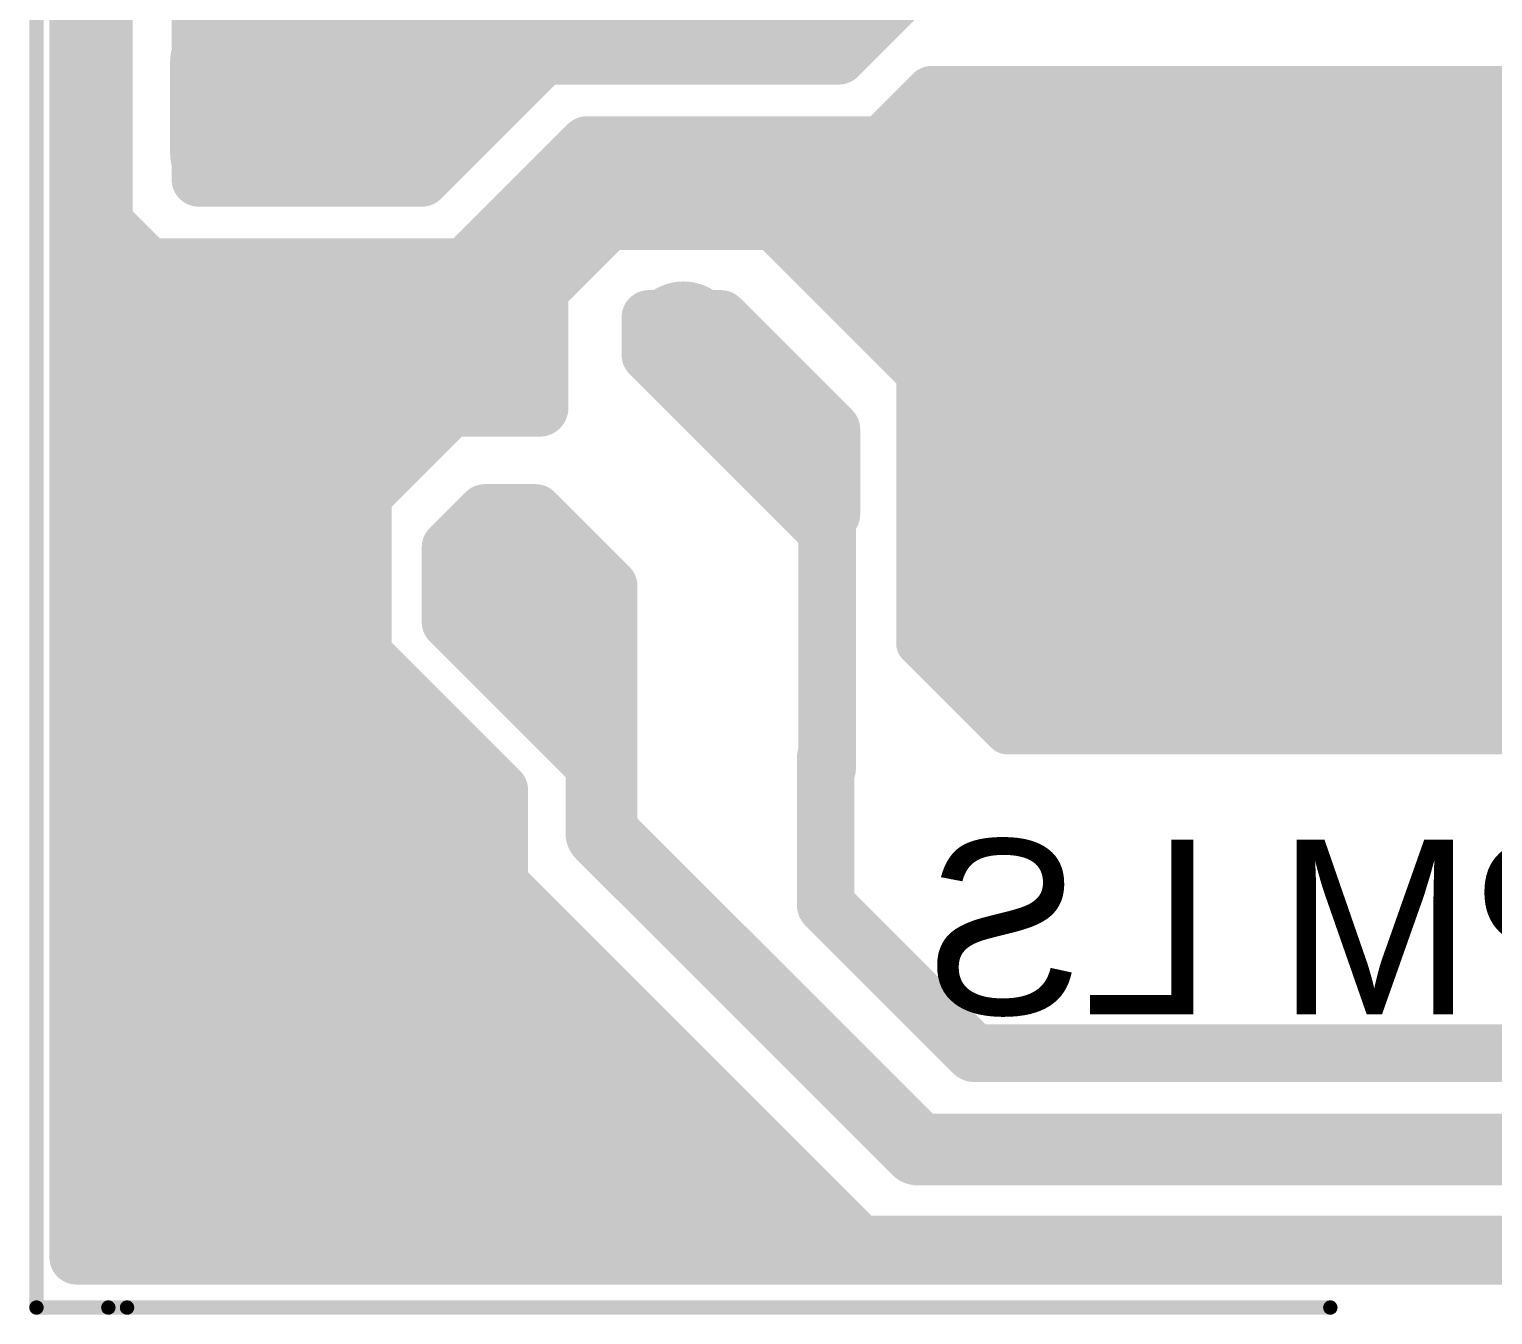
# Model space of a CAD drawing. Extents: x 13 to 23.9, y 0.2 to 11.6.
# Drawn here: x 13.507 to 14.525, y 7.545 to 8.439 of the extents above; entities that cross this region are included whole.
import ezdxf

# ---------------------------------------------------------------- set-up
doc = ezdxf.new("R2010")
doc.units = 0
doc.header["$MEASUREMENT"] = 0
doc.layers.add('BOARD', color=250, linetype='Continuous')
doc.layers.add('BOTTOM', color=250, linetype='Continuous')
doc.layers.get('0').off()

# ---------------------------------------------------------------- blocks, each defined once
blk = doc.blocks.new('UNIT_DISC')
at = {"linetype": 'Continuous', "const_width": 0.5}
blk.add_lwpolyline([(0.25, 0, 1), (-0.25, 0, 1)], format="xyb", close=True, dxfattribs=at)
blk = doc.blocks.new('SHAPE_EL_780_780_0_0_0_0')
at = {"xscale": 0.078, "yscale": 0.078, "zscale": 0.078}
blk.add_blockref('UNIT_DISC', (0, 0), dxfattribs=at)
blk = doc.blocks.new('P_EX78Y78D16A')
at = {"layer": 'BOTTOM'}
blk.add_blockref('SHAPE_EL_780_780_0_0_0_0', (0, 0), dxfattribs=at)
blk = doc.blocks.new('J3')
for p in [(13.962, 8.825), (13.962, 8.225)]:
    blk.add_blockref('P_EX78Y78D16A', p)
blk = doc.blocks.new('SHAPE_RR_1900_1300_0_0_0_0')
for points in [[(-0.0625, -0.065), (0.0625, -0.065), (-0.0625, 0.065), (0.0625, 0.065)], [(-0.095, -0.0325), (0.095, -0.0325), (-0.095, 0.0325), (0.095, 0.0325)]]:
    blk.add_solid(points)
at = {"xscale": 0.065, "yscale": 0.065, "zscale": 0.065}
for p in [(-0.0625, 0.0325), (0.0625, 0.0325), (-0.0625, -0.0325), (0.0625, -0.0325)]:
    blk.add_blockref('UNIT_DISC', p, dxfattribs=at)
blk = doc.blocks.new('P_RX190Y130D16A')
at = {"layer": 'BOTTOM'}
blk.add_blockref('SHAPE_RR_1900_1300_0_0_0_0', (0, 0), dxfattribs=at)
blk = doc.blocks.new('J2')
for p in [(13.87, 8.645), (13.87, 8.045)]:
    blk.add_blockref('P_EX78Y78D16A', p)
blk = doc.blocks.new('POLY_S4_L2_26335')
at = {"layer": 'BOTTOM'}
blk.add_solid([(13.885, 8.435), (13.615, 8.445), (13.77, 8.325), (13.615, 8.325)], dxfattribs=at)
blk = doc.blocks.new('POLY_S14_L2_26304')
at = {"layer": 'BOTTOM'}
for points in [[(14.137, 8.4), (14.125, 8.212), (14.075, 8.35)], [(14.587, 8.375), (14.125, 8.212), (14.562, 8.4)], [(14.562, 8.4), (14.125, 8.212), (14.137, 8.4)], [(14.587, 8.112), (14.125, 8.212), (14.587, 8.375)], [(13.925, 8.35), (14.075, 8.35), (13.912, 8.3)], [(13.912, 8.3), (14.075, 8.35), (14.037, 8.3)], [(14.037, 8.3), (14.075, 8.35), (14.125, 8.212)], [(14.125, 8.187), (14.125, 8.212), (14.137, 8)], [(14.137, 8), (14.125, 8.212), (14.187, 7.95)], [(14.187, 7.95), (14.125, 8.212), (14.712, 7.95)], [(14.712, 7.95), (14.125, 8.212), (14.712, 7.975)], [(14.712, 7.975), (14.125, 8.212), (14.587, 8.112)]]:
    blk.add_solid(points, dxfattribs=at)
blk = doc.blocks.new('POLY_S11_L2_26407')
at = {"layer": 'BOTTOM'}
for points in [[(13.875, 8.17), (13.8, 8.17), (13.875, 8.315)], [(13.875, 8.315), (13.8, 8.17), (13.81, 8.28)], [(13.555, 8.28), (13.745, 8.125), (13.54, 7.59)], [(13.81, 8.28), (13.8, 8.17), (13.555, 8.28)], [(13.8, 8.17), (13.745, 8.125), (13.555, 8.28)], [(13.735, 8.01), (13.54, 7.59), (13.745, 8.125)], [(13.83, 7.84), (13.54, 7.59), (13.735, 8.01)], [(13.835, 7.91), (13.83, 7.84), (13.735, 8.01)], [(14.1, 7.585), (13.54, 7.59), (13.83, 7.84)]]:
    blk.add_solid(points, dxfattribs=at)

msp = doc.modelspace()

# ---------------------------------------------------------------- linework, layer by layer
at = {"layer": 'BOARD', "linetype": 'Continuous', "const_width": 0.01}
for points in [[(13.512, 7.55), (13.512, 8.45)], [(13.512, 7.55), (13.575, 7.55)], [(13.562, 7.55), (14.412, 7.55)]]:
    msp.add_lwpolyline(points, dxfattribs=at)
at = {"layer": 'BOTTOM', "linetype": 'Continuous'}
for points, const_width in [([(13.54, 7.855), (13.54, 11.06)], 0.038), ([(13.54, 7.8), (13.54, 11.06)], 0.038), ([(13.54, 8.37), (13.54, 10.04)], 0.038), ([(13.56, 8.17), (13.56, 8.64)], 0.038), ([(14.065, 8.43), (14.13, 8.495)], 0.038), ([(14.075, 8.445), (14.125, 8.495)], 0.038), ([(14.07, 8.42), (14.115, 8.465)], 0.038), ([(13.625, 8.445), (13.675, 8.445)], 0.038), ([(13.625, 8.335), (13.625, 8.445)], 0.038), ([(13.665, 8.445), (14.075, 8.445)], 0.038), ([(13.78, 8.335), (13.865, 8.42)], 0.038), ([(13.865, 8.42), (13.93, 8.42)], 0.038), ([(13.91, 8.42), (14.07, 8.42)], 0.038), ([(13.92, 8.43), (14.065, 8.43)], 0.038), ([(13.54, 7.82), (13.54, 8.4)], 0.038), ([(14.085, 8.345), (14.135, 8.395)], 0.038), ([(14.135, 8.395), (14.375, 8.395)], 0.038), ([(14.21, 8.35), (14.255, 8.395)], 0.038), ([(14.255, 8.395), (14.335, 8.395)], 0.038), ([(14.335, 8.395), (14.57, 8.395)], 0.038), ([(13.81, 8.275), (13.895, 8.36)], 0.038), ([(13.895, 8.36), (14.115, 8.36)], 0.038), ([(13.985, 8.36), (14.125, 8.36)], 0.038), ([(13.85, 8.27), (13.93, 8.35)], 0.038), ([(13.93, 8.35), (14.13, 8.35)], 0.038), ([(14.07, 8.35), (14.21, 8.35)], 0.038), ([(13.625, 8.335), (13.78, 8.335)], 0.038), ([(13.545, 8.315), (13.59, 8.27)], 0.038), ([(13.55, 8.31), (13.59, 8.27)], 0.038), ([(13.555, 8.31), (13.59, 8.275)], 0.038), ([(13.87, 8.265), (13.91, 8.305)], 0.038), ([(13.91, 8.305), (14.025, 8.305)], 0.038), ([(13.925, 8.305), (13.93, 8.305)], 0.038), ([(13.93, 8.305), (13.97, 8.305)], 0.038), ([(14.025, 8.305), (14.135, 8.195)], 0.038), ([(13.59, 8.275), (13.81, 8.275)], 0.038), ([(13.862, 8.201), (13.862, 8.251)], 0.04), ([(13.938, 8.213), (13.938, 8.239)], 0.038), ([(13.938, 8.239), (13.988, 8.239)], 0.038), ([(13.988, 8.239), (14.066, 8.161)], 0.038), ([(13.96, 8.22), (14.06, 8.12)], 0.05), ([(14.125, 8.012), (14.125, 8.225)], 0.03), ([(13.862, 8.176), (13.862, 8.213)], 0.04), ([(13.938, 8.213), (14.056, 8.095)], 0.038), ([(13.837, 8.176), (13.862, 8.201)], 0.04), ([(13.762, 8.176), (13.837, 8.176)], 0.04), ([(13.8, 8.176), (13.862, 8.176)], 0.04), ([(13.56, 7.85), (13.56, 8.17)], 0.038), ([(13.74, 8.115), (13.795, 8.17)], 0.038), ([(14.066, 8.102), (14.066, 8.161)], 0.038), ([(14.062, 7.925), (14.062, 8.137)], 0.04), ([(13.74, 8.045), (13.74, 8.115)], 0.038), ([(13.74, 8.005), (13.74, 8.1)], 0.038), ([(13.799, 8.079), (13.824, 8.104)], 0.038), ([(13.824, 8.104), (13.825, 8.104)], 0.038), ([(13.825, 8.104), (13.859, 8.104)], 0.038), ([(13.859, 8.104), (13.911, 8.052)], 0.038), ([(13.799, 8.027), (13.799, 8.079)], 0.038), ([(13.822, 8.063), (13.836, 8.077)], 0.038), ([(13.836, 8.077), (13.845, 8.077)], 0.038), ([(13.845, 8.077), (13.877, 8.045)], 0.038), ([(13.87, 8.065), (13.905, 8.03)], 0.05), ([(13.822, 8.034), (13.822, 8.063)], 0.038), ([(13.835, 8.049), (13.876, 8.008)], 0.038), ([(13.877, 8.001), (13.877, 8.045)], 0.038), ([(13.911, 7.982), (13.911, 8.052)], 0.038), ([(13.822, 8.034), (13.897, 7.959)], 0.038), ([(13.905, 7.88), (13.905, 8.03)], 0.05), ([(13.799, 8.027), (13.904, 7.922)], 0.038), ([(13.74, 8.005), (13.745, 8)], 0.038), ([(13.876, 8.008), (13.877, 8.008)], 0.038), ([(13.877, 8.001), (13.877, 8.008)], 0.038), ([(14.125, 8.012), (14.187, 7.95)], 0.03), ([(13.745, 8), (13.835, 7.91)], 0.038), ([(13.897, 7.954), (13.897, 7.959)], 0.038), ([(14.187, 7.95), (15.075, 7.95)], 0.03), ([(14.061, 7.83), (14.061, 7.933)], 0.04), ([(13.835, 7.845), (13.835, 7.91)], 0.038), ([(13.905, 7.88), (14.125, 7.66)], 0.05), ([(13.54, 7.775), (13.54, 7.855)], 0.038), ([(13.54, 7.585), (13.54, 7.845)], 0.038), ([(13.835, 7.845), (14.085, 7.595)], 0.038), ([(14.061, 7.83), (14.164, 7.727)], 0.04), ([(13.54, 7.715), (13.54, 7.815)], 0.038), ([(14.164, 7.727), (14.443, 7.727)], 0.04), ([(14.356, 7.727), (15.457, 7.727)], 0.04), ([(14.125, 7.66), (15.68, 7.66)], 0.05), ([(14.085, 7.595), (14.26, 7.595)], 0.038), ([(14.25, 7.595), (16.48, 7.595)], 0.038), ([(13.54, 7.585), (14.19, 7.585)], 0.038), ([(14.155, 7.585), (16.93, 7.585)], 0.038)]:
    msp.add_lwpolyline(points, dxfattribs=dict(at, const_width=const_width))

# ---------------------------------------------------------------- block references
for name, p in [('J3', (0, 0)), ('J2', (0, 0)), ('P_RX190Y130D16A', (13.7, 8.385)), ('POLY_S4_L2_26335', (0, 0)), ('POLY_S14_L2_26304', (0, 0)), ('POLY_S11_L2_26407', (0, 0))]:
    msp.add_blockref(name, p)
at = {"layer": 'BOARD', "xscale": 0.01, "yscale": 0.01, "zscale": 0.01}
for p in [(13.512, 7.55), (13.512, 7.55), (13.562, 7.55), (13.575, 7.55), (14.412, 7.55)]:
    msp.add_blockref('UNIT_DISC', p, dxfattribs=at)
at = {"layer": 'BOTTOM'}
for p, xscale, yscale, zscale in [((13.625, 8.445), 0.038, 0.038, 0.038), ((13.625, 8.445), 0.038, 0.038, 0.038), ((13.665, 8.445), 0.038, 0.038, 0.038), ((13.675, 8.445), 0.038, 0.038, 0.038), ((14.075, 8.445), 0.038, 0.038, 0.038), ((14.075, 8.445), 0.038, 0.038, 0.038), ((13.865, 8.42), 0.038, 0.038, 0.038), ((13.865, 8.42), 0.038, 0.038, 0.038), ((13.91, 8.42), 0.038, 0.038, 0.038), ((13.92, 8.43), 0.038, 0.038, 0.038), ((13.93, 8.42), 0.038, 0.038, 0.038), ((14.065, 8.43), 0.038, 0.038, 0.038), ((14.065, 8.43), 0.038, 0.038, 0.038), ((14.07, 8.42), 0.038, 0.038, 0.038), ((14.07, 8.42), 0.038, 0.038, 0.038), ((13.54, 8.4), 0.038, 0.038, 0.038), ((14.135, 8.395), 0.038, 0.038, 0.038), ((14.135, 8.395), 0.038, 0.038, 0.038), ((14.255, 8.395), 0.038, 0.038, 0.038), ((14.255, 8.395), 0.038, 0.038, 0.038), ((14.335, 8.395), 0.038, 0.038, 0.038), ((14.335, 8.395), 0.038, 0.038, 0.038), ((14.375, 8.395), 0.038, 0.038, 0.038), ((13.54, 8.37), 0.038, 0.038, 0.038), ((13.895, 8.36), 0.038, 0.038, 0.038), ((13.895, 8.36), 0.038, 0.038, 0.038), ((13.985, 8.36), 0.038, 0.038, 0.038), ((14.115, 8.36), 0.038, 0.038, 0.038), ((14.125, 8.36), 0.038, 0.038, 0.038), ((13.93, 8.35), 0.038, 0.038, 0.038), ((13.93, 8.35), 0.038, 0.038, 0.038), ((14.07, 8.35), 0.038, 0.038, 0.038), ((14.13, 8.35), 0.038, 0.038, 0.038), ((14.21, 8.35), 0.038, 0.038, 0.038), ((14.21, 8.35), 0.038, 0.038, 0.038), ((14.085, 8.345), 0.038, 0.038, 0.038), ((13.625, 8.335), 0.038, 0.038, 0.038), ((13.625, 8.335), 0.038, 0.038, 0.038), ((13.78, 8.335), 0.038, 0.038, 0.038), ((13.78, 8.335), 0.038, 0.038, 0.038), ((13.545, 8.315), 0.038, 0.038, 0.038), ((13.55, 8.31), 0.038, 0.038, 0.038), ((13.555, 8.31), 0.038, 0.038, 0.038), ((13.91, 8.305), 0.038, 0.038, 0.038), ((13.91, 8.305), 0.038, 0.038, 0.038), ((13.925, 8.305), 0.038, 0.038, 0.038), ((13.93, 8.305), 0.038, 0.038, 0.038), ((13.93, 8.305), 0.038, 0.038, 0.038), ((13.97, 8.305), 0.038, 0.038, 0.038), ((14.025, 8.305), 0.038, 0.038, 0.038), ((14.025, 8.305), 0.038, 0.038, 0.038), ((13.59, 8.275), 0.038, 0.038, 0.038), ((13.59, 8.275), 0.038, 0.038, 0.038), ((13.59, 8.27), 0.038, 0.038, 0.038), ((13.59, 8.27), 0.038, 0.038, 0.038), ((13.81, 8.275), 0.038, 0.038, 0.038), ((13.81, 8.275), 0.038, 0.038, 0.038), ((13.85, 8.27), 0.038, 0.038, 0.038), ((13.87, 8.265), 0.038, 0.038, 0.038), ((13.862, 8.251), 0.04, 0.04, 0.04), ((13.938, 8.239), 0.038, 0.038, 0.038), ((13.938, 8.239), 0.038, 0.038, 0.038), ((13.988, 8.239), 0.038, 0.038, 0.038), ((13.988, 8.239), 0.038, 0.038, 0.038), ((13.96, 8.22), 0.05, 0.05, 0.05), ((14.125, 8.225), 0.03, 0.03, 0.03), ((13.862, 8.213), 0.04, 0.04, 0.04), ((13.938, 8.213), 0.038, 0.038, 0.038), ((13.938, 8.213), 0.038, 0.038, 0.038), ((13.862, 8.201), 0.04, 0.04, 0.04), ((13.862, 8.201), 0.04, 0.04, 0.04), ((14.135, 8.195), 0.038, 0.038, 0.038), ((13.762, 8.176), 0.04, 0.04, 0.04), ((13.8, 8.176), 0.04, 0.04, 0.04), ((13.837, 8.176), 0.04, 0.04, 0.04), ((13.837, 8.176), 0.04, 0.04, 0.04), ((13.862, 8.176), 0.04, 0.04, 0.04), ((13.862, 8.176), 0.04, 0.04, 0.04), ((13.56, 8.17), 0.038, 0.038, 0.038), ((13.56, 8.17), 0.038, 0.038, 0.038), ((13.795, 8.17), 0.038, 0.038, 0.038), ((14.066, 8.161), 0.038, 0.038, 0.038), ((14.066, 8.161), 0.038, 0.038, 0.038), ((14.062, 8.137), 0.04, 0.04, 0.04), ((14.06, 8.12), 0.05, 0.05, 0.05), ((13.74, 8.115), 0.038, 0.038, 0.038), ((13.74, 8.115), 0.038, 0.038, 0.038), ((13.74, 8.1), 0.038, 0.038, 0.038), ((13.824, 8.104), 0.038, 0.038, 0.038), ((13.824, 8.104), 0.038, 0.038, 0.038), ((13.825, 8.104), 0.038, 0.038, 0.038), ((13.825, 8.104), 0.038, 0.038, 0.038), ((13.859, 8.104), 0.038, 0.038, 0.038), ((13.859, 8.104), 0.038, 0.038, 0.038), ((14.056, 8.095), 0.038, 0.038, 0.038), ((14.066, 8.102), 0.038, 0.038, 0.038), ((13.799, 8.079), 0.038, 0.038, 0.038), ((13.799, 8.079), 0.038, 0.038, 0.038), ((13.836, 8.077), 0.038, 0.038, 0.038), ((13.836, 8.077), 0.038, 0.038, 0.038), ((13.845, 8.077), 0.038, 0.038, 0.038), ((13.845, 8.077), 0.038, 0.038, 0.038), ((13.87, 8.065), 0.05, 0.05, 0.05), ((13.822, 8.063), 0.038, 0.038, 0.038), ((13.822, 8.063), 0.038, 0.038, 0.038), ((13.74, 8.045), 0.038, 0.038, 0.038), ((13.835, 8.049), 0.038, 0.038, 0.038), ((13.877, 8.045), 0.038, 0.038, 0.038), ((13.877, 8.045), 0.038, 0.038, 0.038), ((13.911, 8.052), 0.038, 0.038, 0.038), ((13.911, 8.052), 0.038, 0.038, 0.038), ((13.822, 8.034), 0.038, 0.038, 0.038), ((13.822, 8.034), 0.038, 0.038, 0.038), ((13.905, 8.03), 0.05, 0.05, 0.05), ((13.905, 8.03), 0.05, 0.05, 0.05), ((13.799, 8.027), 0.038, 0.038, 0.038), ((13.799, 8.027), 0.038, 0.038, 0.038), ((13.74, 8.005), 0.038, 0.038, 0.038), ((13.74, 8.005), 0.038, 0.038, 0.038), ((13.876, 8.008), 0.038, 0.038, 0.038), ((13.876, 8.008), 0.038, 0.038, 0.038), ((13.877, 8.008), 0.038, 0.038, 0.038), ((13.877, 8.008), 0.038, 0.038, 0.038), ((14.125, 8.012), 0.03, 0.03, 0.03), ((14.125, 8.012), 0.03, 0.03, 0.03), ((13.745, 8), 0.038, 0.038, 0.038), ((13.745, 8), 0.038, 0.038, 0.038), ((13.877, 8.001), 0.038, 0.038, 0.038), ((13.877, 8.001), 0.038, 0.038, 0.038), ((13.911, 7.982), 0.038, 0.038, 0.038), ((13.897, 7.959), 0.038, 0.038, 0.038), ((13.897, 7.959), 0.038, 0.038, 0.038), ((13.897, 7.954), 0.038, 0.038, 0.038), ((14.187, 7.95), 0.03, 0.03, 0.03), ((14.187, 7.95), 0.03, 0.03, 0.03), ((14.061, 7.933), 0.04, 0.04, 0.04), ((13.904, 7.922), 0.038, 0.038, 0.038), ((14.062, 7.925), 0.04, 0.04, 0.04), ((13.835, 7.91), 0.038, 0.038, 0.038), ((13.835, 7.91), 0.038, 0.038, 0.038), ((13.905, 7.88), 0.05, 0.05, 0.05), ((13.905, 7.88), 0.05, 0.05, 0.05), ((13.54, 7.855), 0.038, 0.038, 0.038), ((13.54, 7.855), 0.038, 0.038, 0.038), ((13.56, 7.85), 0.038, 0.038, 0.038), ((13.54, 7.845), 0.038, 0.038, 0.038), ((13.835, 7.845), 0.038, 0.038, 0.038), ((13.835, 7.845), 0.038, 0.038, 0.038), ((14.061, 7.83), 0.04, 0.04, 0.04), ((14.061, 7.83), 0.04, 0.04, 0.04), ((13.54, 7.82), 0.038, 0.038, 0.038), ((13.54, 7.815), 0.038, 0.038, 0.038), ((13.54, 7.8), 0.038, 0.038, 0.038), ((13.54, 7.775), 0.038, 0.038, 0.038), ((14.164, 7.727), 0.04, 0.04, 0.04), ((14.164, 7.727), 0.04, 0.04, 0.04), ((14.356, 7.727), 0.04, 0.04, 0.04), ((14.443, 7.727), 0.04, 0.04, 0.04), ((13.54, 7.715), 0.038, 0.038, 0.038), ((14.125, 7.66), 0.05, 0.05, 0.05), ((14.125, 7.66), 0.05, 0.05, 0.05), ((14.085, 7.595), 0.038, 0.038, 0.038), ((14.085, 7.595), 0.038, 0.038, 0.038), ((14.25, 7.595), 0.038, 0.038, 0.038), ((14.26, 7.595), 0.038, 0.038, 0.038), ((13.54, 7.585), 0.038, 0.038, 0.038), ((13.54, 7.585), 0.038, 0.038, 0.038), ((14.155, 7.585), 0.038, 0.038, 0.038), ((14.19, 7.585), 0.038, 0.038, 0.038)]:
    msp.add_blockref('UNIT_DISC', p, dxfattribs=dict(at, xscale=xscale, yscale=yscale, zscale=zscale))

# ---------------------------------------------------------------- texts
at = {"layer": 'BOTTOM', "text_generation_flag": 2}
msp.add_text('PB 01PM LS', height=0.1216, dxfattribs=at).set_placement((15.062, 7.754))

doc.saveas('drawing.dxf')
